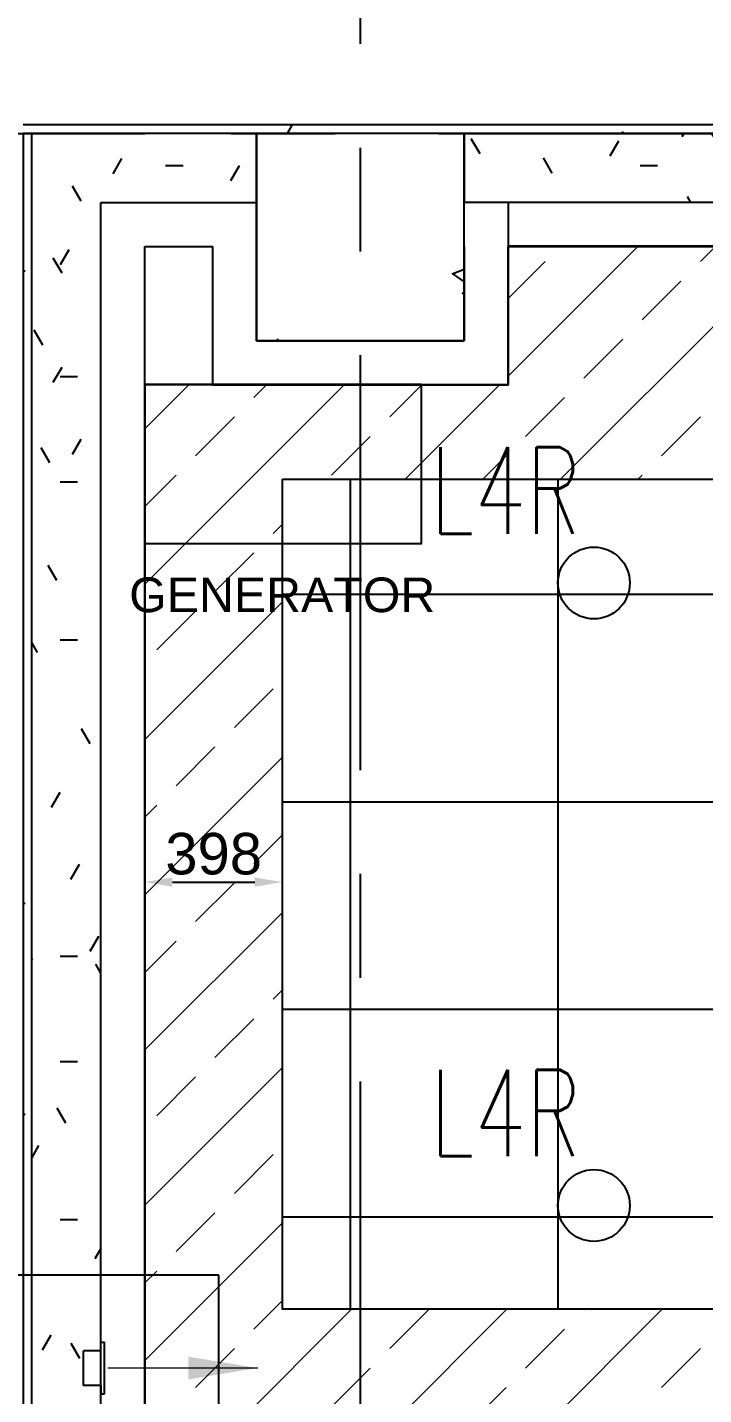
# Model space of a CAD drawing. Header units: millimetres. Extents: x -92759 to 184353, y -15225 to 86714.
# Drawn here: x -61496 to -59541, y 75694 to 79648 of the extents above; entities that cross this region are included whole.
import ezdxf

# ---------------------------------------------------------------- set-up
doc = ezdxf.new("R2010")
doc.units = ezdxf.units.MM
doc.linetypes.add('HIDDEN', pattern=[0.375, 0.25, -0.125])
doc.linetypes.add('IDA - Grid Line', pattern=[2100, 1200, -300, 300, -300])
doc.layers.get('Defpoints').update_dxf_attribs({"color": 8})
for name, color, linetype in [('0-1', 9, 'Continuous'), ('A-_ROOMNAME_A', 8, 'Continuous'), ('A-_WALL----_E', 8, 'Continuous'), ('A-_WALL----_H', 8, 'Continuous'), ('A-_WALL----_H-1', 9, 'Continuous'), ('A-_WALLPRTN_E', 8, 'Continuous'), ('A-PATT-CONC', 8, 'Continuous'), ('E-_LITG _ CKT -DB', 1, 'HIDDEN'), ('E-legend', 1, 'Continuous'), ('HF', 7, 'Continuous'), ('HFI 02', 7, 'Continuous'), ('M-ACMV_FCU', 5, 'Continuous'), ('S-_COLN----_E', 8, 'Continuous')]:
    doc.layers.add(name, color=color, linetype=linetype)
for name, color, linetype, true_color in [('1599_FURN_RHH_BLK8 _NEW__1ST STY_dwg _2_-1', 7, 'Continuous', 0xaaaaaa), ('A-_FURN-', 30, 'Continuous', 0xff7f00), ('A-_FURN_HIDDEN-2', 7, 'Continuous', 0xaaaaaa), ('S-_ANOTGRID_E-1', 9, 'IDA - Grid Line', 0x808080)]:
    doc.layers.add(name, color=color, linetype=linetype, true_color=true_color)
doc.layers.add('HFI 9MM FPB', color=94, linetype='Continuous', lineweight=5)
doc.layers.add('M-ACMV_FAG', color=3, linetype='Continuous', lineweight=25)
doc.styles.add('Arial', font='arial.ttf')
doc.styles.add('Simplex', font='simplex_.ttf', dxfattribs={"width": 0.7, "height": 450})
doc.styles.get("Standard").update_dxf_attribs({"font": 'arial.ttf'})
doc.dimstyles.get("Standard").update_dxf_attribs({"dimtxt": 0.18, "dimasz": 0.18, "dimexe": 0.18, "dimexo": 0.0625, "dimgap": 0.09, "dimtad": 0, "dimtih": 1, "dimtoh": 1, "dimdec": 4, "dimzin": 0, "dimdsep": 46, "dimtxsty": 'Standard', "dimcen": 0.09, "dimadec": 0, "dimazin": 0, "dimtfac": 1, "dimtdec": 4, "dimtofl": 0, "dimtmove": 0, "dimatfit": 3, "dimfxl": 1, "dimtolj": 1, "dimtzin": 0, "dimarcsym": 0})
pattern_1 = [(0, (-11870.95, 40538.3), (1219.2, 304.8), [50.29, -864.11, 50.29, -864.11, -4876.8]), (0, (-11870.95, 40538.3), (1219.2, 304.8), [-1828.8, 50.29, -1778.51, 50.29, -864.11, -2133.6]), (0, (-11870.95, 40538.3), (1219.2, 304.8), [-4572, 50.29, -559.31, 50.29, -1473.71]), (120, (-11413.75, 40690.7), (-873.565, 903.458), [50.29, -864.11, 50.29, -864.11, -4876.8]), (120, (-11413.75, 40690.7), (-873.565, 903.458), [-1828.8, 50.29, -1778.51, 50.29, -864.11, -2133.6]), (120, (-11413.75, 40690.7), (-873.565, 903.458), [-4572, 50.29, -559.31, 50.29, -1473.71]), (240, (-11261.35, 41300.3), (-345.635, -1208.258), [50.29, -864.11, 50.29, -864.11, -4876.8]), (240, (-11261.35, 41300.3), (-345.635, -1208.258), [-1828.8, 50.29, -1778.51, 50.29, -864.11, -2133.6]), (240, (-11261.35, 41300.3), (-345.635, -1208.258), [-4572, 50.29, -559.31, 50.29, -1473.71])]
pattern_2 = [(0, (-11870.95, 40538.29), (609.6, 152.4), [50.292, -406.908, 50.292, -406.908, -2438.4]), (0, (-11870.95, 40538.29), (609.6, 152.4), [-914.4, 50.292, -864.108, 50.292, -406.908, -1066.8]), (0, (-11870.95, 40538.29), (609.6, 152.4), [-2286, 50.292, -254.508, 50.292, -711.708]), (120, (-11642.35, 40614.49), (-436.7823, 451.729), [50.292, -406.908, 50.292, -406.908, -2438.4]), (120, (-11642.35, 40614.49), (-436.7823, 451.729), [-914.4, 50.292, -864.108, 50.292, -406.908, -1066.8]), (120, (-11642.35, 40614.49), (-436.7823, 451.729), [-2286, 50.292, -254.508, 50.292, -711.708]), (240, (-11566.15, 40919.29), (-172.8177, -604.129), [50.292, -406.908, 50.292, -406.908, -2438.4]), (240, (-11566.15, 40919.29), (-172.8177, -604.129), [-914.4, 50.292, -864.108, 50.292, -406.908, -1066.8]), (240, (-11566.15, 40919.29), (-172.8177, -604.129), [-2286, 50.292, -254.508, 50.292, -711.708])]

# ---------------------------------------------------------------- blocks, each defined once
blk = doc.blocks.new('1599_FURN_RHH_BLK8 _NEW__1ST STY_dwg _2_-10346281-BLK8_RHH_1ST STOREY PLAN')
at = {"layer": 'A-_FURN_HIDDEN-2', "color": 8, "flags": 128}
blk.add_lwpolyline([(-25678.1, -1186.1), (-24878.1, -1186.1), (-24878.1, -726.1), (-25678.1, -726.1)], close=True, dxfattribs=at)
at = {"layer": 'A-_FURN-', "color": 8, "insert": (-25723.3, -1284.3), "char_height": 100, "width": 1055.336, "attachment_point": 1, "line_spacing_factor": 0.941778, "style": 'Arial'}
blk.add_mtext('GENERATOR', dxfattribs=at)
blk = doc.blocks.new('A$Cb2bf8f38')
at = {"layer": 'A-_WALL----_H'}
h = blk.add_hatch(dxfattribs=at)
h.set_pattern_fill('FP_3', color=256, style=0, pattern_type=2)
h.set_pattern_definition(pattern_1)
h.paths.add_polyline_path([(-18575, 42450), (-18550, 42450), (-18550, 46825), (-18575, 46825), (-18575, 44329.8)])
h = blk.add_hatch(dxfattribs=at)
h.set_pattern_fill('FP_3', color=256, style=0, pattern_type=2)
h.set_pattern_definition(pattern_1)
h.paths.add_polyline_path([(-17900, 46800), (-10100, 46800), (-10100, 46825), (-18550, 46825), (-18550, 46800), (-18223, 46800)])
at = {"layer": 'A-_WALL----_H-1'}
h = blk.add_hatch(dxfattribs=at)
h.set_pattern_fill('FP_1', color=256, style=0, pattern_type=2)
h.set_pattern_definition(pattern_2)
h.paths.add_polyline_path([(-18550, 42450), (-18350, 42450), (-18350, 46800), (-18550, 46800), (-18550, 44329.8)])
h = blk.add_hatch(dxfattribs=at)
h.set_pattern_fill('FP_1', color=256, style=0, pattern_type=2)
h.set_pattern_definition(pattern_2)
h.paths.add_polyline_path([(-10627, 46600), (-10500, 46600), (-10500, 46800), (-17300, 46800), (-17300, 46600), (-11218.1, 46600)])
h.paths.add_polyline_path([(-17900, 46600), (-17900, 46800), (-18350, 46800), (-18350, 46600), (-18027, 46600)])
at = {"layer": 'S-_COLN----_E'}
h = blk.add_hatch(dxfattribs=at)
h.set_pattern_fill('FP_4', color=256, style=0, pattern_type=2)
h.set_pattern_definition([(50, (-11870.95, 40538.3), (1093.1, -95.63), [114.3, -1257.3]), (355, (-11871, 40538.3), (-211.46, 1146.34), [91.44, -1005.84]), (100.451, (-11779.9, 40530.3), (881.66, 1050.7), [97.14, -1068.54]), (46.184, (-11871, 40843.1), (1626.47, -252.26), [171.45, -1885.95]), (96.636, (-11735.4, 40822), (1424.42, 1484.57), [145.7, -1602.8]), (351.184, (-11871, 40843.1), (1424.43, 1484.55), [137.16, -1508.76]), (21, (-11718.55, 40766.9), (909.69, -613.59), [114.3, -1257.3]), (326, (-11718.6, 40766.9), (370.81, 1105.13), [91.44, -1005.84]), (71.451, (-11642.7, 40715.8), (1280.5, 491.53), [97.14, -1068.54]), (37.5, (-11870.95, 40538.3), (18.531, 507.33), [50.29, -943.356, 50.29, -970.79, -1009.65]), (37.5, (-11870.95, 40538.3), (18.531, 507.33), [-2014.73, 50.29, -959.36]), (7.5, (-11870.95, 40538.3), (400.918, 601.084), [50.292, -531.876, 50.292, -920.496, -384.81]), (7.5, (-11870.95, 40538.3), (400.918, 601.084), [-1552.956, 50.29, -334.52]), (327.5, (-12210.8, 40538.3), (813.545, -34.374), [50.29, -330.71, 50.29, -1138.43, -1577.34]), (327.5, (-12210.8, 40538.3), (813.545, -34.374), [-1569.72, 50.29, -1527.05]), (317.5, (-12363.2, 40538.3), (888.775, 152.56), [50.29, -445.01, 50.29, -739.14, -1120.14]), (317.5, (-12363.2, 40538.3), (888.775, 152.56), [-1284.73, 50.29, -1069.85])])
h.paths.add_polyline_path([(-17300, 46200), (-17300, 46800), (-17900, 46800), (-17900, 46200), (-17437.1, 46200)])
blk.add_lwpolyline([(-2385, -9825), (-2385, -5100), (7400, -5125), (7400, 46800), (-18575, 46800), (-18575, 38037.5), (-30600, 38100), (-30625, 26375), (-28100, 26375), (-28100, -2400), (-10500, -2425), (-10500, -9800), (-2385, -9825)], close=True)
at = {"layer": 'A-_ROOMNAME_A'}
for p, q in [((-18008.7, 43498.9), (-19599.8, 43498.9)), ((-18008.7, 41395.1), (-18008.7, 43498.9))]:
    blk.add_line(p, q, dxfattribs=at)
at = {"layer": 'A-_WALL----_E'}
for p, q in [((-9330, 46825), (-18575, 46825)), ((-18550, 40325), (-18550, 46800)), ((-18550, 46800), (-18223, 46800)), ((-9355, 46800), (-18223, 46800)), ((-17900, 46473), (-17900, 46800)), ((-17300, 46800), (-17300, 46600)), ((-18350, 40300), (-18350, 46600)), ((-18350, 46600), (-17900, 46600)), ((-10627, 46600), (-17300, 46600)), ((-17173, 46600), (-17173, 46473)), ((-18223, 42727), (-18223, 46473)), ((-18223, 46473), (-18027, 46473)), ((-17173, 46473), (-10627, 46473))]:
    blk.add_line(p, q, dxfattribs=at)
at = {"layer": 'A-_WALLPRTN_E'}
for p, q in [((-18027, 46473), (-18027, 46073)), ((-17900, 46200), (-17900, 46473)), ((-17300, 46473), (-17300, 46200)), ((-17173, 46073), (-17173, 46473)), ((-17300, 46200), (-17900, 46200)), ((-18027, 46073), (-17173, 46073))]:
    blk.add_line(p, q, dxfattribs=at)
at = {"layer": 'S-_ANOTGRID_E-1'}
for p, q in [((-17600, -20141.4), (-17600, 53272.8)), ((-38373.1, 46800), (13584.7, 46800))]:
    blk.add_line(p, q, dxfattribs=at)
at = {"layer": 'S-_COLN----_E'}
for p, q in [((-17300, 46800), (-17900, 46800)), ((-17900, 46800), (-17900, 46600)), ((-17300, 46600), (-17300, 46800)), ((-17900, 46600), (-17900, 46473)), ((-17300, 46473), (-17300, 46600)), ((-17900, 46473), (-17900, 46200)), ((-17300, 46200), (-17300, 46473)), ((-17900, 46200), (-17300, 46200))]:
    blk.add_line(p, q, dxfattribs=at)
at = {"layer": '1599_FURN_RHH_BLK8 _NEW__1ST STY_dwg _2_-1'}
blk.add_blockref('1599_FURN_RHH_BLK8 _NEW__1ST STY_dwg _2_-10346281-BLK8_RHH_1ST STOREY PLAN', (7455.1, 46800), dxfattribs=at)
blk = doc.blocks.new('*D688')
at = {"layer": 'Defpoints', "color": 0, "transparency": 16777216}
for p in [(-5954, 504096.9), (-5954, 504061.7), (-6352, 503985.4)]:
    blk.add_point(p, dxfattribs=at)
at = {"layer": 'HFI 02', "color": 0, "lineweight": -2, "transparency": 16777216}
for p, q in [((-6352, 503985.4), (-6352, 504097.1)), ((-6272, 504096.9), (-6034, 504096.9)), ((-5954, 504061.8), (-5954, 504097.1))]:
    blk.add_line(p, q, dxfattribs=at)
at = {"layer": 'HFI 02', "color": 0, "transparency": 16777216}
for points in [[(-6272, 504110.2), (-6272, 504083.6), (-6352, 504096.9)], [(-6034, 504110.2), (-6034, 504083.6), (-5954, 504096.9)]]:
    blk.add_solid(points, dxfattribs=at)
at = {"layer": 'HFI 02', "color": 152, "true_color": 0x2776bb, "transparency": 16777216, "insert": (-6153, 504178.2), "char_height": 120, "attachment_point": 5, "style": 'Arial'}
blk.add_mtext('\\A1;398', dxfattribs=at)
blk = doc.blocks.new('A$C020d881d')
at = {"layer": 'E-legend', "lineweight": 25}
blk.add_circle((818.7, 172), 103.8, dxfattribs=at)
at = {"layer": 'E-legend', "lineweight": 25, "style": 'Simplex', "width": 0.7}
blk.add_text('L4R', height=250, dxfattribs=at).set_placement((345.2, 314.3))
blk = doc.blocks.new('EL_B8_L1_R4')
at = {"layer": 'E-_LITG _ CKT -DB', "ltscale": 0.5}
for p in [(-6950.7, 4769.7), (-6950.7, 2969.7)]:
    blk.add_blockref('A$C020d881d', p, dxfattribs=at)
blk = doc.blocks.new('RCP_B8L1')
at = {"layer": 'A-PATT-CONC'}
h = blk.add_hatch(dxfattribs=at)
h.set_pattern_fill('ANSI37', color=256, scale=189, angle=45)
h.set_pattern_definition([(90, (1245.95, 505261.7), (-600.075, 0), []), (180, (1245.95, 505261.7), (-6e-14, -600.075), [])])
h.paths.add_polyline_path([(-5954.04966, 505261.70958), (1245.95034, 505261.70958), (1245.95034, 502861.70958), (-5954.04966, 502861.70958)])
at = {"layer": 'HFI 9MM FPB'}
h = blk.add_hatch(dxfattribs=at)
h.set_pattern_fill('ANSI33', color=256, scale=50)
h.paths.add_polyline_path([(1643.95034, 505534.70958), (1243.95034, 505534.70958), (1243.95034, 505935.6459), (-5302.04966, 505935.6459), (-5302.04966, 505534.70958), (-6352.04966, 505534.70958), (-6352.04966, 502188.70958), (1643.95034, 502188.70958)])
h.paths.add_polyline_path([(-5954.04966, 505261.70958), (1245.95034, 505261.70958), (1245.95034, 502861.70958), (-5954.04966, 502861.70958)], flags=16)
at = {"layer": 'HF'}
blk.add_lwpolyline([(1643.95034, 505534.70958), (1243.95034, 505534.70958), (1243.95034, 505935.6459), (-5302.04966, 505935.6459), (-5302.04966, 505534.70958), (-6352.04966, 505534.70958), (-6352.04966, 502188.70958), (1643.95034, 502188.70958)], close=True, dxfattribs=at)
at = {"layer": 'HFI 02'}
blk.add_lwpolyline([(-5954.04966, 505261.70958), (1245.95034, 505261.70958), (1245.95034, 502861.70958), (-5954.04966, 502861.70958)], close=True, dxfattribs=at)
dim = blk.add_linear_dim(base=(-5954.04966, 504096.90288), p1=(-6352.04966, 503985.38398), p2=(-5954.04966, 504061.70958), dimstyle='Standard', dxfattribs=at)
dim.commit()
dim.dimension.update_dxf_attribs({"geometry": '*D688', "text_midpoint": (-6153.04966, 504178.21257)})
blk = doc.blocks.new('A$C1d3b252b')
at = {"layer": 'M-ACMV_FAG', "color": 3}
for p, q in [((50, 50), (0, 50)), ((0, -50), (0, 50)), ((50, 50), (50, 75)), ((50, 75), (60, 75)), ((50, -75), (50, 75)), ((60, -75), (60, 75)), ((50, -50), (0, -50)), ((50, -50), (50, -75)), ((50, -75), (60, -75))]:
    blk.add_line(p, q, dxfattribs=at)
at = {"layer": 'M-ACMV_FAG', "color": 3, "lineweight": 0}
blk.add_leader([(503.25, 0), (70, 0)], dimstyle='Standard', override={"dimasz": 200, "dimfxl": 200, "dimarcsym": 2}, dxfattribs=at)
blk = doc.blocks.new('ACMV_B8L1_R9')
at = {"layer": 'M-ACMV_FAG', "lineweight": 5}
blk.add_blockref('A$C1d3b252b', (228470, -34183.4), dxfattribs=at)

msp = doc.modelspace()

# ---------------------------------------------------------------- block references
at = {"layer": '0-1'}
msp.add_blockref('A$Cb2bf8f38', (-42933, 32541.2), dxfattribs=at)

# ---------------------------------------------------------------- next in the draw order: block references
at = {"color": 0}
msp.add_blockref('EL_B8_L1_R4', (-53725.9, 73099.6), dxfattribs=at)
at = {"layer": 'A-PATT-CONC', "color": 152, "true_color": 0x2776bb}
msp.add_blockref('RCP_B8L1', (-54804, -426920.5), dxfattribs=at)

# ---------------------------------------------------------------- next in the draw order: block references
at = {"layer": 'M-ACMV_FCU', "color": 5}
msp.add_blockref('ACMV_B8L1_R9', (-289803, 109954.6), dxfattribs=at)

doc.saveas('drawing.dxf')
